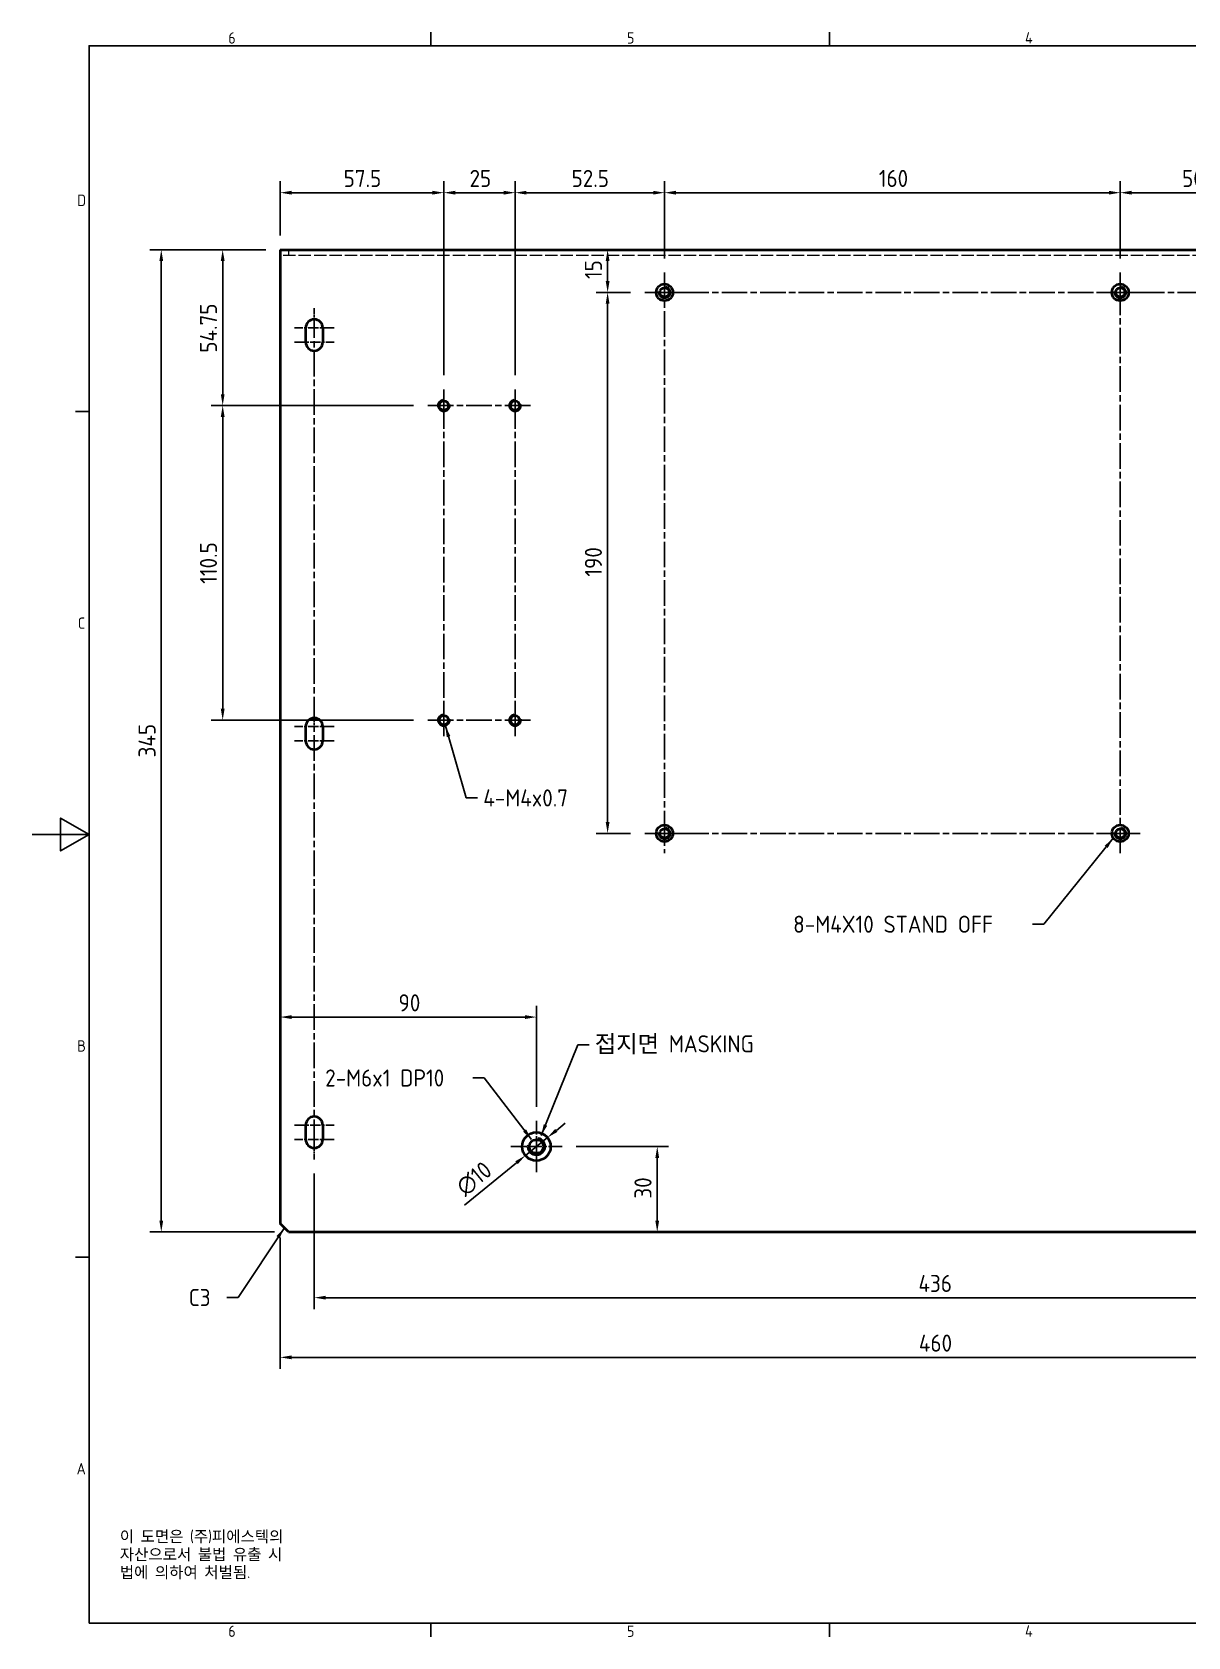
# Model space of a CAD drawing. Header units: millimetres. Extents: x 0 to 840, y 0 to 594.
# Drawn here: x 0 to 406, y 15 to 579 of the extents above; entities that cross this region are included whole.
import ezdxf

# ---------------------------------------------------------------- set-up
doc = ezdxf.new("R2010")
doc.units = ezdxf.units.MM
doc.header["$LTSCALE"] = 2
doc.linetypes.add('CHAIN', pattern=[0.3543, 0.2362, -0.0295, 0.0591, -0.0295])
doc.linetypes.add('DASHED', pattern=[0.2067, 0.1654, -0.0413])
doc.layers.get('0').update_dxf_attribs({"color": 3, "lineweight": 25})
for name, color, linetype, lineweight in [('가려진 것(ISO)', 2, 'DASHED', 18), ('가시적인 것(ISO)', 3, 'Continuous', 40), ('가시적인 좁은 것(ISO)', 3, 'Continuous', 35), ('경계(ISO)', 7, 'Continuous', 25), ('기호(ISO)', 5, 'Continuous', 25), ('중심 표식(ISO)', 1, 'Continuous', 25), ('중심선(ISO)', 1, 'Continuous', 25), ('치수(ISO)', 2, 'Continuous', 25)]:
    doc.layers.add(name, color=color, linetype=linetype, lineweight=lineweight)
doc.styles.add('문자 텍스트_PSTEK_POSCO', font='isocp.shx')
doc.styles.add('치수 텍스트_PSTEK_POSCO', font='isocp.shx')
doc.dimstyles.new('치수_PSTEK_POSCO', dxfattribs={"dimscale": 2, "dimtxt": 3, "dimasz": 2, "dimexe": 2, "dimexo": 2.5, "dimgap": 1, "dimtad": 1, "dimrnd": 1e-08, "dimdsep": 46, "dimtxsty": '치수 텍스트_PSTEK_POSCO', "dimcen": 0.09, "dimdle": 10, "dimclrd": 7, "dimclre": 7, "dimclrt": 2, "dimadec": 1, "dimazin": 2, "dimtfac": 1, "dimtmove": 0, "dimatfit": 3, "dimfxl": 0, "dimtolj": 1, "dimlwd": -1, "dimlwe": -1, "dimarcsym": 0})
doc.dimstyles.new('치수_PSTEK_POSCO$7', dxfattribs={"dimscale": 2, "dimtxt": 3, "dimasz": 2, "dimexe": 2, "dimexo": 2.5, "dimgap": 1, "dimtad": 1, "dimrnd": 1e-08, "dimdsep": 46, "dimtxsty": '치수 텍스트_PSTEK_POSCO', "dimcen": 0.09, "dimdle": 10, "dimclrd": 7, "dimclre": 7, "dimclrt": 2, "dimadec": 1, "dimazin": 2, "dimtfac": 1, "dimtmove": 0, "dimatfit": 3, "dimfxl": 0, "dimtolj": 1, "dimlwd": -1, "dimlwe": -1, "dimarcsym": 0})

# ---------------------------------------------------------------- blocks, each defined once
blk = doc.blocks.new('경계 Default Border')
at = {"layer": '경계(ISO)'}
for p, q in [((70, 287), (70, 289.4)), ((140, 287), (140, 289.4)), ((10, 222.75), (7.6, 222.75)), ((10, 74.25), (7.6, 74.25)), ((70, 10), (70, 7.6)), ((140, 10), (140, 7.6))]:
    blk.add_line(p, q, dxfattribs=at)
at = {"layer": '경계(ISO)', "flags": 128}
for points in [[(10, 10), (10, 287), (410, 287), (410, 10), (10, 10)], [(0, 148.5), (10, 148.5), (5, 151.39), (5, 145.61), (10, 148.5)]]:
    blk.add_lwpolyline(points, dxfattribs=at)
at = {"layer": '경계(ISO)', "color": 2, "char_height": 2, "attachment_point": 7, "style": '문자 텍스트_PSTEK_POSCO'}
for s, insert in [('6', (34.43, 287.38)), ('5', (104.43, 287.38)), ('4', (174.32, 287.4)), ('D', (7.92, 258.86)), ('C', (8.03, 184.61)), ('B', (7.92, 110.36)), ('A', (7.81, 36.12)), ('6', (34.43, 7.58)), ('5', (104.43, 7.58)), ('4', (174.32, 7.6))]:
    blk.add_mtext(s, dxfattribs=dict(at, insert=insert))
blk = doc.blocks.new('*D21')
at = {"layer": 'Defpoints', "color": 0, "transparency": 16777216}
for p in [(144.58, 522.41), (87.08, 502.39), (144.58, 453.26)]:
    blk.add_point(p, dxfattribs=at)
at = {"layer": '치수(ISO)', "color": 7, "transparency": 16777216}
for p, q in [((87.08, 507.39), (87.08, 526.41)), ((144.58, 458.26), (144.58, 526.41)), ((91.08, 522.41), (140.58, 522.41))]:
    blk.add_line(p, q, dxfattribs=at)
for points in [[(91.08, 523.07), (91.08, 521.74), (87.08, 522.41)], [(140.58, 523.07), (140.58, 521.74), (144.58, 522.41)]]:
    blk.add_solid(points, dxfattribs=at)
at = {"layer": '치수(ISO)', "color": 2, "transparency": 16777216, "insert": (109.39, 527.41), "char_height": 6, "attachment_point": 4, "style": '치수 텍스트_PSTEK_POSCO'}
blk.add_mtext('\\A1;57.5', dxfattribs=at)
blk = doc.blocks.new('*D22')
at = {"layer": 'Defpoints', "color": 0, "transparency": 16777216}
for p in [(169.58, 522.41), (144.58, 453.26), (169.58, 453.26)]:
    blk.add_point(p, dxfattribs=at)
at = {"layer": '치수(ISO)', "color": 7, "transparency": 16777216}
for p, q in [((144.58, 458.26), (144.58, 526.41)), ((169.58, 458.26), (169.58, 526.41)), ((148.58, 522.41), (165.58, 522.41))]:
    blk.add_line(p, q, dxfattribs=at)
for points in [[(148.58, 523.07), (148.58, 521.74), (144.58, 522.41)], [(165.58, 523.07), (165.58, 521.74), (169.58, 522.41)]]:
    blk.add_solid(points, dxfattribs=at)
at = {"layer": '치수(ISO)', "color": 2, "transparency": 16777216, "insert": (153.6, 527.41), "char_height": 6, "attachment_point": 4, "style": '치수 텍스트_PSTEK_POSCO'}
blk.add_mtext('\\A1;25', dxfattribs=at)
blk = doc.blocks.new('*D23')
at = {"layer": 'Defpoints', "color": 0, "transparency": 16777216}
for p in [(222.08, 522.41), (222.08, 494.34), (169.58, 453.26)]:
    blk.add_point(p, dxfattribs=at)
at = {"layer": '치수(ISO)', "color": 7, "transparency": 16777216}
for p, q in [((169.58, 458.26), (169.58, 526.41)), ((222.08, 499.34), (222.08, 526.41)), ((173.58, 522.41), (218.08, 522.41))]:
    blk.add_line(p, q, dxfattribs=at)
for points in [[(173.58, 523.07), (173.58, 521.74), (169.58, 522.41)], [(218.08, 523.07), (218.08, 521.74), (222.08, 522.41)]]:
    blk.add_solid(points, dxfattribs=at)
at = {"layer": '치수(ISO)', "color": 2, "transparency": 16777216, "insert": (189.43, 527.41), "char_height": 6, "attachment_point": 4, "style": '치수 텍스트_PSTEK_POSCO'}
blk.add_mtext('\\A1;52.5', dxfattribs=at)
blk = doc.blocks.new('*D24')
at = {"layer": 'Defpoints', "color": 0, "transparency": 16777216}
for p in [(382.08, 522.41), (222.08, 494.34), (382.08, 494.34)]:
    blk.add_point(p, dxfattribs=at)
at = {"layer": '치수(ISO)', "color": 7, "transparency": 16777216}
for p, q in [((222.08, 499.34), (222.08, 526.41)), ((382.08, 499.34), (382.08, 526.41)), ((226.08, 522.41), (378.08, 522.41))]:
    blk.add_line(p, q, dxfattribs=at)
for points in [[(226.08, 523.07), (226.08, 521.74), (222.08, 522.41)], [(378.08, 523.07), (378.08, 521.74), (382.08, 522.41)]]:
    blk.add_solid(points, dxfattribs=at)
at = {"layer": '치수(ISO)', "color": 2, "transparency": 16777216, "insert": (297.3, 527.41), "char_height": 6, "attachment_point": 4, "style": '치수 텍스트_PSTEK_POSCO'}
blk.add_mtext('\\A1;160', dxfattribs=at)
blk = doc.blocks.new('*D25')
at = {"layer": 'Defpoints', "color": 0, "transparency": 16777216}
for p in [(432.08, 522.41), (382.08, 494.34), (432.08, 494.34)]:
    blk.add_point(p, dxfattribs=at)
at = {"layer": '치수(ISO)', "color": 7, "transparency": 16777216}
for p, q in [((382.08, 499.34), (382.08, 526.41)), ((432.08, 499.34), (432.08, 526.41)), ((386.08, 522.41), (428.08, 522.41))]:
    blk.add_line(p, q, dxfattribs=at)
for points in [[(386.08, 523.07), (386.08, 521.74), (382.08, 522.41)], [(428.08, 523.07), (428.08, 521.74), (432.08, 522.41)]]:
    blk.add_solid(points, dxfattribs=at)
at = {"layer": '치수(ISO)', "color": 2, "transparency": 16777216, "insert": (403.8, 527.41), "char_height": 6, "attachment_point": 4, "style": '치수 텍스트_PSTEK_POSCO'}
blk.add_mtext('\\A1;50', dxfattribs=at)
blk = doc.blocks.new('*D27')
at = {"layer": 'Defpoints', "color": 0, "transparency": 16777216}
for p in [(66.92, 502.39), (87.08, 502.39), (138.96, 447.64)]:
    blk.add_point(p, dxfattribs=at)
at = {"layer": '치수(ISO)', "color": 7, "transparency": 16777216}
for p, q in [((82.08, 502.39), (62.92, 502.39)), ((66.92, 451.64), (66.92, 498.39)), ((133.96, 447.64), (62.92, 447.64))]:
    blk.add_line(p, q, dxfattribs=at)
for points in [[(66.25, 498.39), (67.59, 498.39), (66.92, 502.39)], [(66.25, 451.64), (67.59, 451.64), (66.92, 447.64)]]:
    blk.add_solid(points, dxfattribs=at)
at = {"layer": '치수(ISO)', "color": 2, "transparency": 16777216, "insert": (61.92, 466.21), "char_height": 6, "attachment_point": 4, "rotation": 90, "style": '치수 텍스트_PSTEK_POSCO'}
blk.add_mtext('\\A1;54.75', dxfattribs=at)
blk = doc.blocks.new('*D28')
at = {"layer": 'Defpoints', "color": 0, "transparency": 16777216}
for p in [(66.92, 447.64), (138.96, 447.64), (138.96, 337.14)]:
    blk.add_point(p, dxfattribs=at)
at = {"layer": '치수(ISO)', "color": 7, "transparency": 16777216}
for p, q in [((133.96, 447.64), (62.92, 447.64)), ((66.92, 341.14), (66.92, 443.64)), ((133.96, 337.14), (62.92, 337.14))]:
    blk.add_line(p, q, dxfattribs=at)
for points in [[(66.25, 443.64), (67.59, 443.64), (66.92, 447.64)], [(66.25, 341.14), (67.59, 341.14), (66.92, 337.14)]]:
    blk.add_solid(points, dxfattribs=at)
at = {"layer": '치수(ISO)', "color": 2, "transparency": 16777216, "insert": (61.92, 385.04), "char_height": 6, "attachment_point": 4, "rotation": 90, "style": '치수 텍스트_PSTEK_POSCO'}
blk.add_mtext('\\A1;110.5', dxfattribs=at)
blk = doc.blocks.new('*D29')
at = {"layer": 'Defpoints', "color": 0, "transparency": 16777216}
for p in [(87.08, 502.39), (202.08, 502.39), (215.13, 487.39)]:
    blk.add_point(p, dxfattribs=at)
at = {"layer": '치수(ISO)', "color": 7, "transparency": 16777216}
for p, q in [((202.08, 491.39), (202.08, 498.39)), ((210.13, 487.39), (198.08, 487.39))]:
    blk.add_line(p, q, dxfattribs=at)
for points in [[(201.41, 498.39), (202.75, 498.39), (202.08, 502.39)], [(201.41, 491.39), (202.75, 491.39), (202.08, 487.39)]]:
    blk.add_solid(points, dxfattribs=at)
at = {"layer": '치수(ISO)', "color": 2, "transparency": 16777216, "insert": (197.08, 492.08), "char_height": 6, "attachment_point": 4, "rotation": 90, "style": '치수 텍스트_PSTEK_POSCO'}
blk.add_mtext('\\A1;15', dxfattribs=at)
blk = doc.blocks.new('*D30')
at = {"layer": 'Defpoints', "color": 0, "transparency": 16777216}
for p in [(202.08, 487.39), (215.13, 487.39), (215.13, 297.39)]:
    blk.add_point(p, dxfattribs=at)
at = {"layer": '치수(ISO)', "color": 7, "transparency": 16777216}
for p, q in [((210.13, 487.39), (198.08, 487.39)), ((202.08, 301.39), (202.08, 483.39)), ((210.13, 297.39), (198.08, 297.39))]:
    blk.add_line(p, q, dxfattribs=at)
for points in [[(201.41, 483.39), (202.75, 483.39), (202.08, 487.39)], [(201.41, 301.39), (202.75, 301.39), (202.08, 297.39)]]:
    blk.add_solid(points, dxfattribs=at)
at = {"layer": '치수(ISO)', "color": 2, "transparency": 16777216, "insert": (197.08, 387.56), "char_height": 6, "attachment_point": 4, "rotation": 90, "style": '치수 텍스트_PSTEK_POSCO'}
blk.add_mtext('\\A1;190', dxfattribs=at)
blk = doc.blocks.new('*D32')
at = {"layer": 'Defpoints', "color": 0, "transparency": 16777216}
for p in [(99.08, 182.89), (535.08, 182.89), (535.08, 134.31)]:
    blk.add_point(p, dxfattribs=at)
at = {"layer": '치수(ISO)', "color": 7, "transparency": 16777216}
for p, q in [((99.08, 177.89), (99.08, 130.31)), ((535.08, 177.89), (535.08, 130.31)), ((103.08, 134.31), (531.08, 134.31))]:
    blk.add_line(p, q, dxfattribs=at)
for points in [[(103.08, 134.98), (103.08, 133.64), (99.08, 134.31)], [(531.08, 134.98), (531.08, 133.64), (535.08, 134.31)]]:
    blk.add_solid(points, dxfattribs=at)
at = {"layer": '치수(ISO)', "color": 2, "transparency": 16777216, "insert": (311.23, 139.31), "char_height": 6, "attachment_point": 4, "style": '치수 텍스트_PSTEK_POSCO'}
blk.add_mtext('\\A1;436', dxfattribs=at)
blk = doc.blocks.new('*D33')
at = {"layer": 'Defpoints', "color": 0, "transparency": 16777216}
for p in [(87.08, 160.39), (547.08, 160.39), (547.08, 113.34)]:
    blk.add_point(p, dxfattribs=at)
at = {"layer": '치수(ISO)', "color": 7, "transparency": 16777216}
for p, q in [((87.08, 155.39), (87.08, 109.34)), ((547.08, 155.39), (547.08, 109.34)), ((91.08, 113.34), (543.08, 113.34))]:
    blk.add_line(p, q, dxfattribs=at)
for points in [[(91.08, 114.01), (91.08, 112.68), (87.08, 113.34)], [(543.08, 114.01), (543.08, 112.68), (547.08, 113.34)]]:
    blk.add_solid(points, dxfattribs=at)
at = {"layer": '치수(ISO)', "color": 2, "transparency": 16777216, "insert": (311.38, 118.34), "char_height": 6, "attachment_point": 4, "style": '치수 텍스트_PSTEK_POSCO'}
blk.add_mtext('\\A1;460', dxfattribs=at)
blk = doc.blocks.new('*D38')
at = {"layer": 'Defpoints', "color": 0, "transparency": 16777216}
for p in [(87.08, 502.39), (45.36, 157.39), (90.08, 157.39)]:
    blk.add_point(p, dxfattribs=at)
at = {"layer": '치수(ISO)', "color": 7, "transparency": 16777216}
for p, q in [((82.08, 502.39), (41.36, 502.39)), ((45.36, 498.39), (45.36, 161.39)), ((85.08, 157.39), (41.36, 157.39))]:
    blk.add_line(p, q, dxfattribs=at)
for points in [[(44.69, 498.39), (46.03, 498.39), (45.36, 502.39)], [(44.69, 161.39), (46.03, 161.39), (45.36, 157.39)]]:
    blk.add_solid(points, dxfattribs=at)
at = {"layer": '치수(ISO)', "color": 2, "transparency": 16777216, "insert": (40.36, 324.06), "char_height": 6, "attachment_point": 4, "rotation": 90, "style": '치수 텍스트_PSTEK_POSCO'}
blk.add_mtext('\\A1;345', dxfattribs=at)
blk = doc.blocks.new('*D44')
at = {"layer": 'Defpoints', "color": 0, "transparency": 16777216}
for p in [(186.08, 187.39), (219.5, 187.39), (219.5, 157.39)]:
    blk.add_point(p, dxfattribs=at)
at = {"layer": '치수(ISO)', "color": 7, "transparency": 16777216}
for p, q in [((191.08, 187.39), (223.5, 187.39)), ((219.5, 161.39), (219.5, 183.39))]:
    blk.add_line(p, q, dxfattribs=at)
for points in [[(218.83, 183.39), (220.17, 183.39), (219.5, 187.39)], [(218.83, 161.39), (220.17, 161.39), (219.5, 157.39)]]:
    blk.add_solid(points, dxfattribs=at)
at = {"layer": '치수(ISO)', "color": 2, "transparency": 16777216, "insert": (214.5, 169.09), "char_height": 6, "attachment_point": 4, "rotation": 90, "style": '치수 텍스트_PSTEK_POSCO'}
blk.add_mtext('\\A1;30', dxfattribs=at)
blk = doc.blocks.new('*D45')
at = {"layer": 'Defpoints', "color": 0, "transparency": 16777216}
for p in [(87.08, 232.86), (177.08, 232.86), (177.08, 196.39)]:
    blk.add_point(p, dxfattribs=at)
at = {"layer": '치수(ISO)', "color": 7, "transparency": 16777216}
for p, q in [((177.08, 201.39), (177.08, 236.86)), ((91.08, 232.86), (173.08, 232.86))]:
    blk.add_line(p, q, dxfattribs=at)
for points in [[(91.08, 233.53), (91.08, 232.19), (87.08, 232.86)], [(173.08, 233.53), (173.08, 232.19), (177.08, 232.86)]]:
    blk.add_solid(points, dxfattribs=at)
at = {"layer": '치수(ISO)', "color": 2, "transparency": 16777216, "insert": (128.65, 237.86), "char_height": 6, "attachment_point": 4, "style": '치수 텍스트_PSTEK_POSCO'}
blk.add_mtext('\\A1;90', dxfattribs=at)
blk = doc.blocks.new('*D46')
at = {"layer": 'Defpoints', "color": 0, "transparency": 16777216}
for p in [(180.96, 190.54), (173.2, 184.24)]:
    blk.add_point(p, dxfattribs=at)
at = {"layer": '치수(ISO)', "color": 7, "transparency": 16777216}
for p, q in [((184.07, 193.06), (187.17, 195.58)), ((180.96, 190.54), (173.2, 184.24)), ((170.09, 181.72), (151.78, 166.85))]:
    blk.add_line(p, q, dxfattribs=at)
for points in [[(183.65, 193.58), (184.49, 192.54), (180.96, 190.54)], [(169.67, 182.23), (170.51, 181.2), (173.2, 184.24)]]:
    blk.add_solid(points, dxfattribs=at)
at = {"layer": '치수(ISO)', "color": 2, "transparency": 16777216, "insert": (150.18, 172), "char_height": 6, "attachment_point": 4, "rotation": 39.0648, "style": '치수 텍스트_PSTEK_POSCO'}
blk.add_mtext('\\A1;∅10', dxfattribs=at)

msp = doc.modelspace()

# ---------------------------------------------------------------- linework, layer by layer
at = {"layer": '가려진 것(ISO)', "ltscale": 1.904597}
msp.add_line((90.0796, 502.3883), (90.0796, 500.3883), dxfattribs=at)
at = {"layer": '가려진 것(ISO)', "ltscale": 13.090868}
msp.add_line((547.0796, 500.3883), (87.0796, 500.3883), dxfattribs=at)
at = {"layer": '가시적인 것(ISO)'}
for p, q in [((87.0796, 502.3883), (547.0796, 502.3883)), ((87.0796, 502.3883), (87.0796, 498.3883)), ((87.0796, 498.3883), (87.0796, 160.3883)), ((96.0796, 469.8883), (96.0796, 474.8883)), ((102.0796, 474.8883), (102.0796, 469.8883)), ((96.0796, 329.8883), (96.0796, 334.8883)), ((102.0796, 334.8883), (102.0796, 329.8883)), ((96.0796, 189.8883), (96.0796, 194.8883)), ((102.0796, 194.8883), (102.0796, 189.8883)), ((90.0796, 157.3883), (87.0796, 160.3883)), ((90.0796, 157.3883), (544.0796, 157.3883))]:
    msp.add_line(p, q, dxfattribs=at)
for centre, radius in [((222.0796, 487.3883), 2.95), ((222.0796, 487.3883), 1.621), ((382.0796, 487.3883), 2.95), ((382.0796, 487.3883), 1.621), ((144.5796, 447.6383), 1.621), ((169.5796, 447.6383), 1.621), ((144.5796, 337.1383), 1.621), ((169.5796, 337.1383), 1.621), ((222.0796, 297.3883), 2.95), ((222.0796, 297.3883), 1.621), ((382.0796, 297.3883), 2.95), ((382.0796, 297.3883), 1.621), ((177.0796, 187.3883), 5), ((177.0796, 187.3883), 2.4585)]:
    msp.add_circle(centre, radius, dxfattribs=at)
for centre, start, end in [((99.0796, 474.8883), 0, 180), ((99.0796, 469.8883), 180, 0), ((99.0796, 334.8883), 0, 180), ((99.0796, 329.8883), 180, 0), ((99.0796, 194.8883), 0, 180), ((99.0796, 189.8883), 180, 0)]:
    msp.add_arc(centre, 3, start, end, dxfattribs=at)
at = {"layer": '가시적인 좁은 것(ISO)'}
for centre, radius, start, end in [((222.0796, 487.3883), 2, 170, 80), ((382.0796, 487.3883), 2, 170, 80), ((144.5796, 447.6383), 2, 100, 10), ((169.5796, 447.6383), 2, 100, 10), ((144.5796, 337.1383), 2, 100, 10), ((169.5796, 337.1383), 2, 100, 10), ((222.0796, 297.3883), 2, 170, 80), ((382.0796, 297.3883), 2, 170, 80), ((177.0796, 187.3883), 3, 170, 80)]:
    msp.add_arc(centre, radius, start, end, dxfattribs=at)
at = {"layer": '중심 표식(ISO)', "linetype": 'CHAIN', "ltscale": 7.722792}
for p, q in [((382.0796, 494.3383), (382.0796, 480.4383)), ((229.0296, 487.3883), (215.1296, 487.3883)), ((229.0296, 297.3883), (215.1296, 297.3883)), ((375.1296, 297.3883), (389.0296, 297.3883))]:
    msp.add_line(p, q, dxfattribs=at)
at = {"layer": '중심 표식(ISO)', "linetype": 'CHAIN', "ltscale": 4.722531}
for p, q in [((99.0796, 481.8883), (99.0796, 473.3883)), ((99.0796, 341.8883), (99.0796, 333.3883)), ((99.0796, 331.3883), (99.0796, 322.8883)), ((99.0796, 191.3883), (99.0796, 182.8883))]:
    msp.add_line(p, q, dxfattribs=at)
at = {"layer": '중심 표식(ISO)', "linetype": 'CHAIN', "ltscale": 7.778352}
for p, q in [((106.0796, 474.8883), (92.0796, 474.8883)), ((92.0796, 469.8883), (106.0796, 469.8883)), ((106.0796, 334.8883), (92.0796, 334.8883)), ((106.0796, 329.8883), (92.0796, 329.8883)), ((92.0796, 194.8883), (106.0796, 194.8883)), ((106.0796, 189.8883), (92.0796, 189.8883))]:
    msp.add_line(p, q, dxfattribs=at)
at = {"layer": '중심 표식(ISO)', "linetype": 'CHAIN', "ltscale": 6.245997}
for p, q in [((144.5796, 453.2593), (144.5796, 442.0173)), ((169.5796, 453.2593), (169.5796, 442.0173)), ((144.5796, 342.7593), (144.5796, 331.5173)), ((169.5796, 342.7593), (169.5796, 331.5173))]:
    msp.add_line(p, q, dxfattribs=at)
at = {"layer": '중심 표식(ISO)', "linetype": 'CHAIN', "ltscale": 10.000767}
for p, q in [((177.0796, 196.3883), (177.0796, 178.3883)), ((186.0796, 187.3883), (168.0796, 187.3883))]:
    msp.add_line(p, q, dxfattribs=at)
at = {"layer": '중심선(ISO)', "linetype": 'CHAIN', "ltscale": 19.051651}
for p, q in [((222.0796, 494.3383), (222.0796, 290.4383)), ((382.0796, 290.4383), (382.0796, 494.3383)), ((215.1296, 487.3883), (389.0296, 487.3883)), ((375.1296, 487.3883), (439.0296, 487.3883)), ((99.0796, 187.8883), (99.0796, 476.8883)), ((144.5796, 331.5173), (144.5796, 453.2593)), ((169.5796, 331.5173), (169.5796, 453.2593)), ((138.9586, 447.6383), (175.2006, 447.6383)), ((138.9586, 337.1383), (175.2006, 337.1383)), ((215.1296, 297.3883), (389.0296, 297.3883))]:
    msp.add_line(p, q, dxfattribs=at)

# ---------------------------------------------------------------- block references
at = {"xscale": 2, "yscale": 2, "zscale": 2}
msp.add_blockref('경계 Default Border', (0, 0), dxfattribs=at)

# ---------------------------------------------------------------- texts
at = {"layer": '기호(ISO)', "color": 2, "char_height": 6, "attachment_point": 4, "line_spacing_factor": 0.525, "style": '치수 텍스트_PSTEK_POSCO'}
for s, insert, width in [('{4-M4x0.7}', (158.4249, 309.8379), 37.717905), ('{2-M6x1 DP10}', (102.9226, 211.4675), 49.845127)]:
    msp.add_mtext(s, dxfattribs=dict(at, insert=insert, width=width))
at = {"layer": '기호(ISO)', "color": 2, "char_height": 6, "attachment_point": 4, "style": '치수 텍스트_PSTEK_POSCO'}
for s, insert, width in [('{\\fISOCP|b0|i0;\\H6.0000;8-M4X10 STAND OFF}', (267.2282, 265.4596), 82.026224), ('{\\fISOCP|b0|i0;\\H6.0000;접지면 MASKING}', (197.5655, 223.1422), 65.78546)]:
    msp.add_mtext(s, dxfattribs=dict(at, insert=insert, width=width))
at = {"layer": '기호(ISO)', "color": 2, "insert": (55.0003, 134.3583), "char_height": 6, "attachment_point": 4, "style": '치수 텍스트_PSTEK_POSCO'}
msp.add_mtext('{C3}', dxfattribs=at)
at = {"layer": '기호(ISO)', "color": 7, "insert": (30.7893, 52.4565), "char_height": 4, "width": 102.480277, "attachment_point": 1, "line_spacing_factor": 0.944221, "style": '문자 텍스트_PSTEK_POSCO'}
msp.add_mtext('{이 도면은 (주)피에스텍의\\P자산으로서 불법 유출 시 \\P법에 의하여 처벌됨.}', dxfattribs=at)

# ---------------------------------------------------------------- dimensions: what is measured, and where the dimension line sits
at = {"layer": '치수(ISO)', "color": 7}
for base, p1, p2, angle, override, picture, middle in [((144.5796, 522.4083), (87.0796, 502.3883), (144.5796, 453.2593), 180, {"dimdec": 2, "dimtp": 0, "dimtm": 0, "dimtdec": 2, "dimtofl": 0, "dimatfit": 1}, '*D21', (115.8096, 522.4083)), ((169.5796, 522.4083), (144.5796, 453.2593), (169.5796, 453.2593), 180, {"dimdec": 2, "dimtp": 0, "dimtm": 0, "dimtdec": 2, "dimtofl": 0, "dimatfit": 1}, '*D22', (157.0996, 522.4083)), ((222.0796, 522.4083), (169.5796, 453.2593), (222.0796, 494.3383), 180, {"dimdec": 2, "dimtp": 0, "dimtm": 0, "dimtdec": 2, "dimtofl": 0, "dimatfit": 1}, '*D23', (195.8496, 522.4083)), ((382.0796, 522.4083), (222.0796, 494.3383), (382.0796, 494.3383), 180, {"dimdec": 2, "dimtp": 0, "dimtm": 0, "dimtdec": 2, "dimtofl": 0, "dimatfit": 1}, '*D24', (302.0996, 522.4083)), ((432.0796, 522.4083), (382.0796, 494.3383), (432.0796, 494.3383), 180, {"dimdec": 2, "dimtp": 0, "dimtm": 0, "dimtdec": 2, "dimtofl": 0, "dimatfit": 1}, '*D25', (407.0996, 522.4083)), ((45.36, 157.3883), (87.0796, 502.3883), (90.0796, 157.3883), 270, {"dimdec": 2, "dimtp": 0, "dimtm": 0, "dimtdec": 2, "dimtofl": 0, "dimatfit": 1}, '*D38', (45.36, 329.8883)), ((66.9197, 502.3883), (138.9586, 447.6383), (87.0796, 502.3883), 90, {"dimdec": 2, "dimtp": 0, "dimtm": 0, "dimtdec": 2, "dimtofl": 0, "dimatfit": 1}, '*D27', (66.9197, 475.0333)), ((202.0796, 502.3883), (215.1296, 487.3883), (87.0796, 502.3883), 90, {"dimdec": 2, "dimse2": 1, "dimtp": 0, "dimtm": 0, "dimtdec": 2, "dimtofl": 0, "dimatfit": 1}, '*D29', (202.0796, 494.9083)), ((202.0796, 487.3883), (215.1296, 297.3883), (215.1296, 487.3883), 90, {"dimdec": 2, "dimtp": 0, "dimtm": 0, "dimtdec": 2, "dimtofl": 0, "dimatfit": 1}, '*D30', (202.0796, 392.3683)), ((66.9197, 447.6383), (138.9586, 337.1383), (138.9586, 447.6383), 90, {"dimdec": 2, "dimtp": 0, "dimtm": 0, "dimtdec": 2, "dimtofl": 0, "dimatfit": 1}, '*D28', (66.9197, 392.3683)), ((177.0796, 232.8593), (87.0796, 232.8593), (177.0796, 196.3883), 180, {"dimdec": 2, "dimse1": 1, "dimtp": 0, "dimtm": 0, "dimtdec": 2, "dimtofl": 0, "dimatfit": 1}, '*D45', (132.0796, 232.8593)), ((219.4985, 187.3883), (219.4985, 157.3883), (186.0796, 187.3883), 270, {"dimdec": 2, "dimse1": 1, "dimtp": 0, "dimtm": 0, "dimtdec": 2, "dimtofl": 0, "dimatfit": 1}, '*D44', (219.4985, 172.3883)), ((535.0796, 134.3113), (99.0796, 182.8883), (535.0796, 182.8883), 180, {"dimdec": 2, "dimtp": 0, "dimtm": 0, "dimtdec": 2, "dimtofl": 0, "dimatfit": 1}, '*D32', (317.0796, 134.3113)), ((547.0796, 113.3445), (87.0796, 160.3883), (547.0796, 160.3883), 180, {"dimdec": 2, "dimtp": 0, "dimtm": 0, "dimtdec": 2, "dimtofl": 0, "dimatfit": 1}, '*D33', (317.0796, 113.3445))]:
    dim = msp.add_linear_dim(base=base, p1=p1, p2=p2, angle=angle, dimstyle='치수_PSTEK_POSCO', override=override, dxfattribs=at)
    dim.commit()
    dim.dimension.update_dxf_attribs({"geometry": picture, "text_midpoint": middle, "dimtype": 160})
dim = msp.add_diameter_dim_2p(p1=(180.9618, 190.5393), p2=(173.1975, 184.2373), dimstyle='치수_PSTEK_POSCO', override={"dimdec": 2, "dimlfac": 1, "dimtp": 0, "dimtm": 0, "dimtdec": 2, "dimatfit": 2}, dxfattribs=at)
dim.commit()
dim.dimension.update_dxf_attribs({"geometry": '*D46', "text_midpoint": (157.5287, 171.5197), "dimtype": 163})

# ---------------------------------------------------------------- leaders
at = {"layer": '기호(ISO)', "color": 7, "annotation_type": 0, "has_hookline": 1}
for points, hookline_direction, text_width in [([(145.0973, 335.2065), (152.4249, 309.8379), (156.4249, 309.8379)], 0, 31.8), ([(379.6322, 295.7413), (355.2544, 265.4596), (351.2544, 265.4596)], 1, 80.0799), ([(178.7634, 191.2525), (191.5655, 223.1422), (195.5655, 223.1422)], 0, 60.728), ([(175.3624, 189.8482), (158.7677, 211.4675), (154.7677, 211.4675)], 1, 42.7571), ([(88.5796, 158.8883), (72.34, 134.3583), (68.34, 134.3583)], 1, 7.1281)]:
    msp.add_leader(points, dimstyle='치수_PSTEK_POSCO$7', override={"dimtad": 0}, dxfattribs=dict(at, hookline_direction=hookline_direction, text_width=text_width))

doc.saveas('drawing.dxf')
